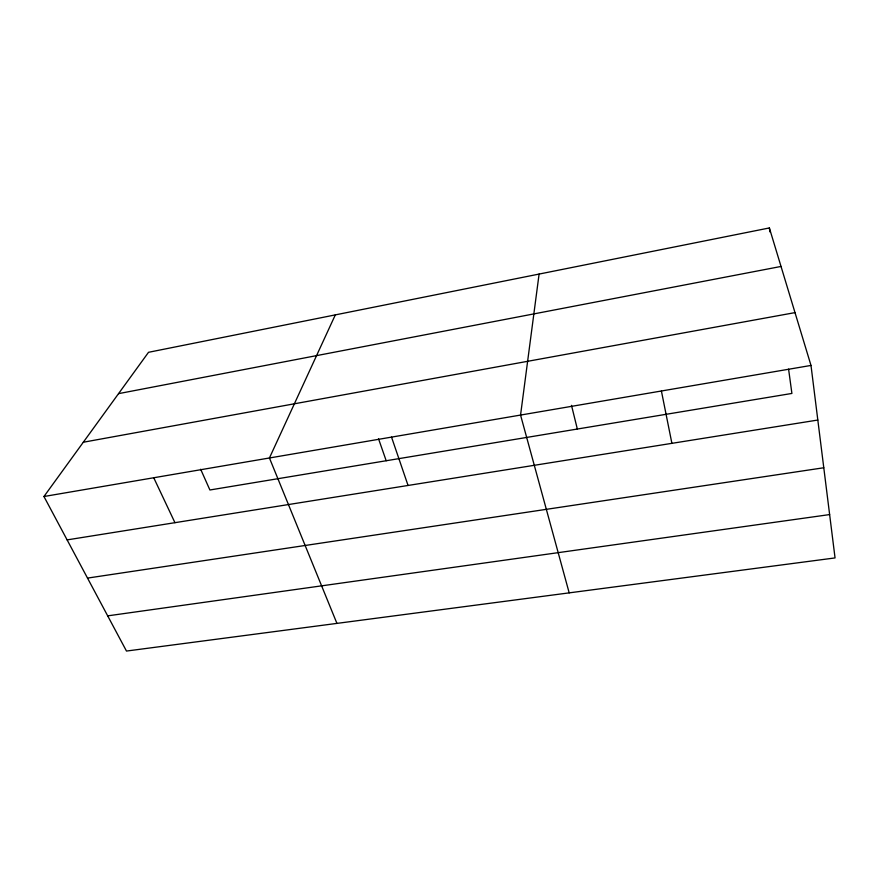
<?xml version="1.0" encoding="UTF-8"?>
<svg xmlns="http://www.w3.org/2000/svg" width="879" height="879" viewBox="0 0 879 879"><rect width="100%" height="100%" fill="white"/><g stroke="black" fill="none" stroke-linecap="round" stroke-linejoin="round"><path stroke-width="1.32" d="M539.091 274.072L520.555 415.064L569.185 592.864M335.317 314.88L269.435 457.981L336.932 623.387M43.95 496.514L148.518 352.303L769.367 227.947L810.998 365.433L835.05 557.923L126.477 651.053L43.95 496.514L810.998 365.433M118.533 393.649L781.024 266.447M83.307 442.236L795.012 312.616M67.123 539.893L817.822 420.041M87.515 578.096L823.788 467.76M107.677 615.86L829.633 514.578M153.737 477.747L174.954 522.686M200.654 469.243L209.905 489.988L791.902 393.44L788.584 369.114M378.541 438.819L386.189 460.739M391.529 437.116L408.054 485.461M571.493 405.351L577.338 429.04M661.404 391.001L671.897 443.346M769.367 227.947L769.916 231.913"/></g></svg>
